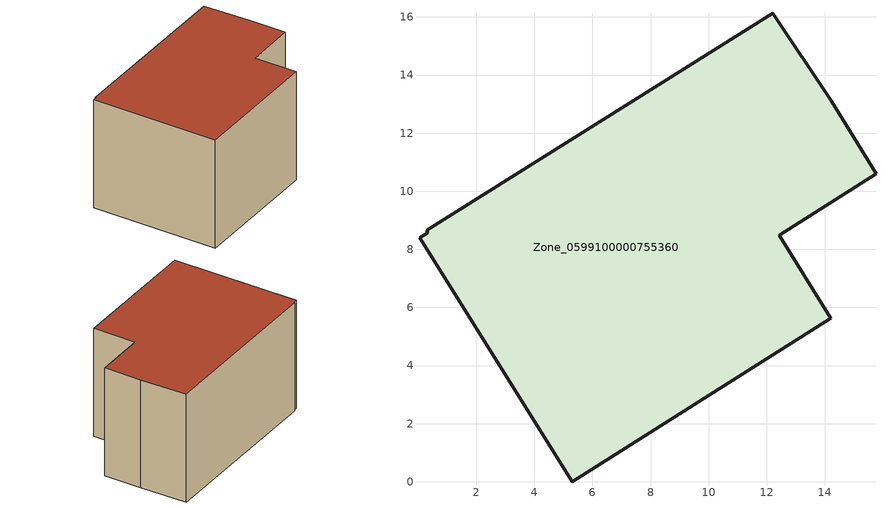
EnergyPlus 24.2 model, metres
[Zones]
Zone_0599100000755360
 floor ground (C_G): 0.33,8.58 0.29,8.65 12.21,16.13 14.22,13.11 15.76,10.6 12.42,8.49 14.21,5.63 5.31,0 0.05,8.4 z0
 wall outside (C_F): 15.76,10.6 14.22,13.11 12.21,16.13 0.29,8.65 0.33,8.58 0.05,8.4 5.31,0 14.21,5.63 12.42,8.49 15.76,10.6 z0:8.73
 roof outside (C_R): 0.33,8.58 0.05,8.4 5.31,0 14.21,5.63 12.42,8.49 15.76,10.6 14.22,13.11 12.21,16.13 0.29,8.65 z8.73
[BUILDING]
Pand.0599100000755360: North Axis=0; Terrain=City; Loads Convergence Tolerance Value=0.04; Temperature Convergence Tolerance Value=0.4; Solar Distribution=FullExterior; Maximum Number of Warmup Days=25; Minimum Number of Warmup Days=1
[Site:Location]
Rotterdam.The.Hague.AP_ZH_NLD Design_Conditions: Latitude=51.96; Longitude=4.45; Time Zone=1; Elevation=-4.5
[SITE:GROUNDTEMPERATURE:BUILDINGSURFACE]
18, 18, 18, 18, 18, 18, 18, 18, 18, 18, 18, 18
[MATERIAL] Thermal Absorptance=0.9; Solar Absorptance=0.7; Visible Absorptance=0.7
Name | Roughness | Thickness | Conductivity | Density | Specific Heat
G.D.2006-2014 | MediumSmooth | 0.15 | 0.06 | 540 | 1210
F.D.2006-2014 | Rough | 0.3 | 0.12 | 1920 | 840
R.D.2006-2014 | MediumRough | 0.2 | 0.08 | 1500 | 1000
[CONSTRUCTION]
C_G: G.D.2006-2014
C_F: F.D.2006-2014
C_R: R.D.2006-2014
[ZONE]
Zone_0599100000755360: Type=1; Multiplier=1; Ceiling Height=Autocalculate; Volume=Autocalculate; Floor Area=autocalculate; Part of Total Floor Area=Yes
[ZONEINFILTRATION:DESIGNFLOWRATE]
Infil_Zone_0599100000755360: Zone or ZoneList or Space or SpaceList=Zone_0599100000755360; Schedule=AlwaysOn; Design Flow Rate Calculation Method=Flow/Area; Flow Rate per Floor Area=0.0021; Constant Term Coefficient=1; Temperature Term Coefficient=0; Velocity Term Coefficient=0; Velocity Squared Term Coefficient=0
[HVACTEMPLATE:ZONE:IDEALLOADSAIRSYSTEM]
Zone_0599100000755360: Maximum Heating Supply Air Temperature=50; Minimum Cooling Supply Air Temperature=13; Maximum Heating Supply Air Humidity Ratio=0.0156; Minimum Cooling Supply Air Humidity Ratio=0.0077; Heating Limit=NoLimit; Cooling Limit=NoLimit; Dehumidification Control Type=ConstantSensibleHeatRatio; Cooling Sensible Heat Ratio=0.7; Dehumidification Setpoint=60; Humidification Control Type=None; Humidification Setpoint=30; Outdoor Air Method=None; Outdoor Air Flow Rate per Person=0.00944; Outdoor Air Flow Rate per Zone Floor Area=0; Outdoor Air Flow Rate per Zone=0; Demand Controlled Ventilation Type=None; Outdoor Air Economizer Type=NoEconomizer; Heat Recovery Type=None; Sensible Heat Recovery Effectiveness=0.7; Latent Heat Recovery Effectiveness=0.65
[ZONECONTROL:THERMOSTAT]
ThermostatControl_Zone_0599100000755360: Zone or ZoneList=Zone_0599100000755360; Control Type Schedule=DualSetpointControlType; Control 1=Thermostat_Zone_0599100000755360; Temperature Difference Between Cutout And Setpoint=0
[THERMOSTATSETPOINT:DUALSETPOINT]
Thermostat_Zone_0599100000755360: Heating Setpoint Temperature Schedule=HeatingSetpoint_Zone_0599100000755360; Cooling Setpoint Temperature Schedule=CoolingSetpoint_Zone_0599100000755360
[SCHEDULE:COMPACT]
HeatingSetpoint_Zone_0599100000755360: Through: 12/31, For: AllDays, Until: 24:00, 21
CoolingSetpoint_Zone_0599100000755360: Through: 12/31, For: AllDays, Until: 24:00, 24
DualSetpointControlType: Through: 12/31, For: AllDays, Until: 24:00, 4
AlwaysOn: Through: 12/31, For: AllDays, Until: 24:00, 1
